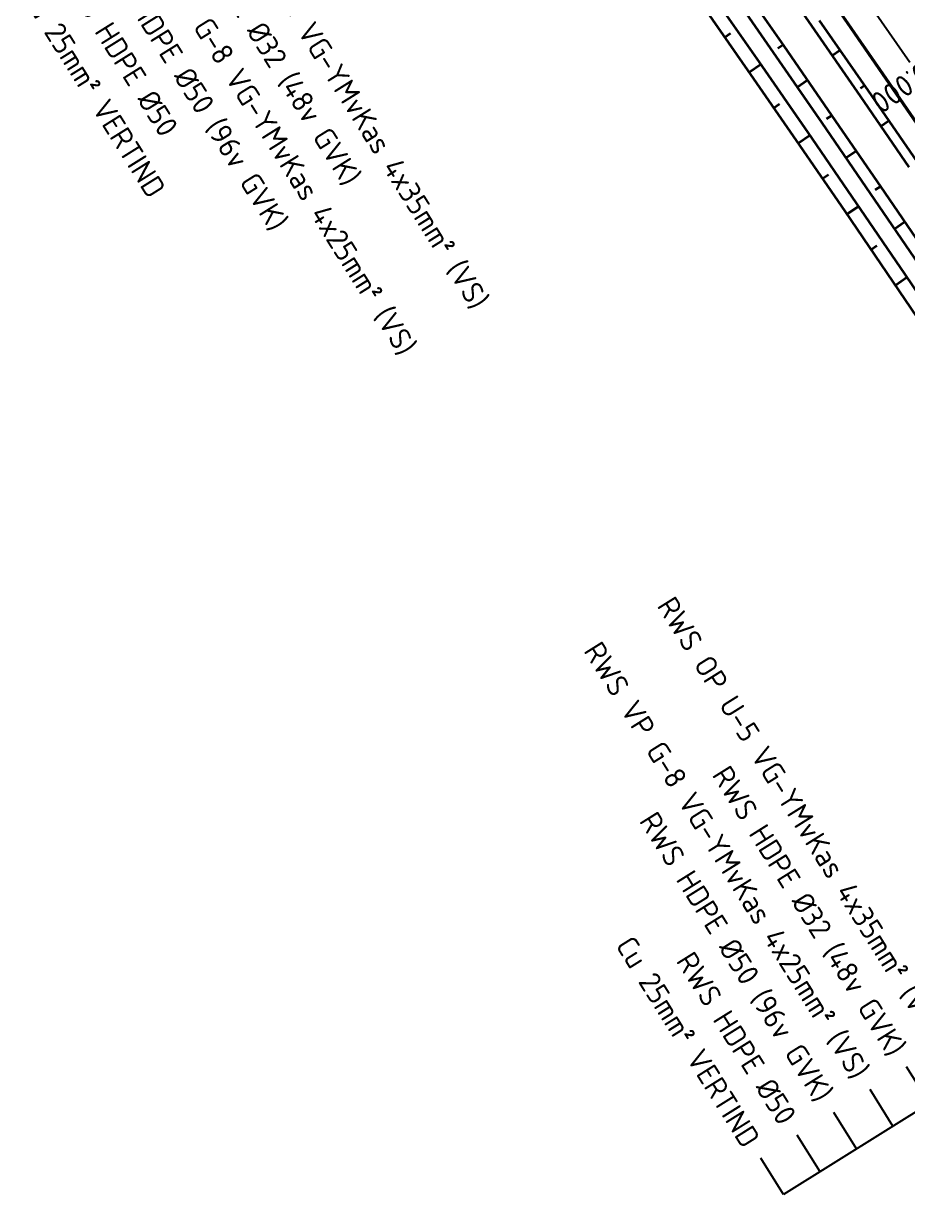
# Model space of a CAD drawing. Header units: metres. Extents: x 134219 to 139178, y 438661 to 444352.
# Drawn here: x 135619.6 to 135722.4, y 442523.8 to 442660 of the extents above; entities that cross this region are included whole.
import ezdxf
from ezdxf.enums import TextEntityAlignment as Align

# ---------------------------------------------------------------- set-up
doc = ezdxf.new("R2010")
doc.units = ezdxf.units.M
doc.linetypes.add('13strp', pattern=[4, 1, -3])
for name, color, linetype, lineweight in [('N-WE-KL-ET_LS_OV_KABEL-T25', 7, 'Continuous', 25), ('Utd-ondergr-nw', 8, '13strp', 35), ('X-XX-AL-AANPIJLING-S', 7, 'Continuous', 25)]:
    doc.layers.add(name, color=color, linetype=linetype, lineweight=lineweight)
doc.layers.add('Utd-weg-nw', color=8, linetype='Continuous')
doc.styles.add('alm a2ee v011$0$rtw_iso', font='NLCS-ISO.ttf')
doc.styles.add('NLCS-ISO', font='NLCS-ISO.ttf')

msp = doc.modelspace()

# ---------------------------------------------------------------- linework, layer by layer
at = {"layer": 'Utd-ondergr-nw', "linetype": 'Continuous', "flags": 128}
for points in [[(135705.52, 442667.87), (135711.2, 442659.68), (135716.86, 442651.48), (135722.5, 442643.26)], [(135701.07, 442664.77), (135706.75, 442656.59), (135712.4, 442648.4), (135718.03, 442640.19), (135723.64, 442631.97), (135729.23, 442623.74), (135734.8, 442615.49), (135740.35, 442607.23), (135745.88, 442598.95), (135751.38, 442590.66), (135756.87, 442582.36), (135762.34, 442574.04), (135767.78, 442565.71), (135770.92, 442560.88)], [(135702.24, 442665.58), (135707.92, 442657.4), (135713.57, 442649.21), (135719.2, 442641), (135724.82, 442632.77), (135730.41, 442624.54), (135735.98, 442616.29), (135741.53, 442608.02), (135747.06, 442599.74), (135752.57, 442591.45), (135758.06, 442583.14), (135763.53, 442574.82), (135768.97, 442566.49), (135772.87, 442560.5)], [(135699.43, 442663.62), (135705.1, 442655.45), (135710.75, 442647.26), (135716.38, 442639.06), (135721.99, 442630.84), (135727.58, 442622.61), (135733.14, 442614.37), (135738.69, 442606.11), (135744.21, 442597.84), (135749.72, 442589.55), (135755.2, 442581.26), (135760.67, 442572.94), (135766.11, 442564.62), (135769.25, 442559.79)], [(135698.08, 442662.68), (135703.75, 442654.51), (135709.42, 442646.34), (135715.05, 442638.15), (135720.65, 442629.93), (135726.22, 442621.69), (135731.78, 442613.45), (135737.34, 442605.2), (135742.86, 442596.93), (135748.36, 442588.65), (135753.85, 442580.36), (135759.33, 442572.06), (135764.79, 442563.75), (135768.7, 442557.77)], [(135714.13, 442661.71), (135719.81, 442653.51), (135725.46, 442645.29)], [(135714.19, 442661.75), (135719.86, 442653.55), (135725.52, 442645.33)], [(135712.09, 442660.3), (135717.77, 442652.1), (135723.42, 442643.89)], [(135701.78, 442658.8), (135701.1, 442658.33)], [(135707.27, 442657.08), (135707.86, 442657.48)], [(135713.58, 442656.23), (135714.48, 442656.85)], [(135705.3, 442655.16), (135703.95, 442654.23)], [(135709.53, 442652.56), (135710.7, 442653.37)], [(135716.87, 442652.43), (135717.32, 442652.74)], [(135707.47, 442650.58), (135706.8, 442650.12)], [(135712.95, 442648.85), (135713.54, 442649.25)], [(135719.25, 442648), (135720.16, 442648.62)], [(135710.98, 442646.93), (135709.64, 442646.01)], [(135715.2, 442644.33), (135716.37, 442645.13)], [(135713.15, 442642.35), (135712.48, 442641.89)], [(135718.61, 442640.61), (135719.2, 442641.01)], [(135716.64, 442638.68), (135715.31, 442637.77)], [(135720.84, 442636.08), (135722.02, 442636.88)], [(135718.79, 442634.1), (135718.13, 442633.65)], [(135722.27, 442630.42), (135720.94, 442629.51)]]:
    msp.add_lwpolyline(points, dxfattribs=at)
at = {"layer": 'Utd-weg-nw', "linetype": 'Continuous', "flags": 128}
msp.add_lwpolyline([(135716.94, 442663.66), (135722.62, 442655.45)], dxfattribs=at)
at = {"layer": 'X-XX-AL-AANPIJLING-S'}
for p, q in [((135801.81, 442582.57), (135707.94, 442523.83)), ((135724.9, 442534.44), (135722.25, 442538.68)), ((135720.66, 442531.79), (135718.01, 442536.03)), ((135716.42, 442529.14), (135713.77, 442533.38)), ((135712.18, 442526.48), (135709.53, 442530.72)), ((135707.94, 442523.83), (135705.29, 442528.07))]:
    msp.add_line(p, q, dxfattribs=at)

# ---------------------------------------------------------------- texts
at = {"layer": 'N-WE-KL-ET_LS_OV_KABEL-T25', "style": 'NLCS-ISO'}
for s, p in [('RWS OP U-5 VG-YMvKas 4x35mm² (VS)', (135641.51, 442677.12)), ('RWS HDPE Ø32 (48v GVK)', (135637.27, 442674.46)), ('RWS VP G-8 VG-YMvKas 4x25mm² (VS)', (135633.04, 442671.81)), ('RWS HDPE Ø50 (96v GVK)', (135628.8, 442669.16)), ('RWS HDPE Ø50', (135624.56, 442666.51)), ('Cu 25mm² VERTIND', (135620.32, 442663.85))]:
    msp.add_text(s, height=2.5, rotation=302.0379, dxfattribs=at).set_placement(p, align=Align.MIDDLE_LEFT)
for s, p in [('RWS OP U-5 VG-YMvKas 4x35mm² (VS)', (135725.47, 442542.96)), ('RWS VP G-8 VG-YMvKas 4x25mm² (VS)', (135716.99, 442537.66)), ('RWS HDPE Ø32 (48v GVK)', (135721.23, 442540.31)), ('RWS HDPE Ø50 (96v GVK)', (135712.75, 442535)), ('Cu 25mm² VERTIND', (135704.27, 442529.7)), ('RWS HDPE Ø50', (135708.51, 442532.35))]:
    msp.add_text(s, height=2.5, rotation=302.0379, dxfattribs=at).set_placement(p, align=Align.MIDDLE_RIGHT)
at = {"layer": 'Utd-ondergr-nw', "color": 7, "style": 'alm a2ee v011$0$rtw_iso'}
msp.add_text('1500.000', height=2.5, rotation=214.61, dxfattribs=at).set_placement((135727.59, 442658.12))

doc.saveas('drawing.dxf')
